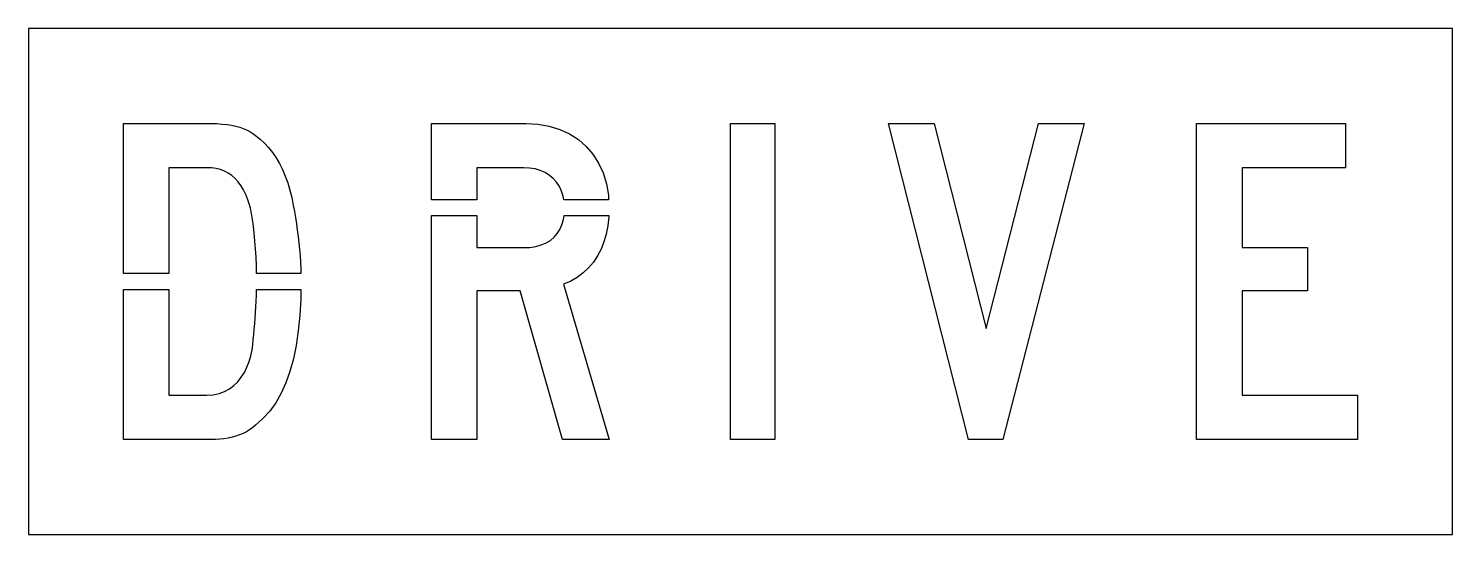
# Model space of a CAD drawing. Extents: x 0 to 45, y 0 to 16.
import ezdxf

# ---------------------------------------------------------------- set-up
doc = ezdxf.new("R2010")
doc.units = 0
doc.layers.add('CUT', color=7, linetype='Continuous')
doc.layers.add('OUTSIDE', color=1, linetype='Continuous')

msp = doc.modelspace()

# ---------------------------------------------------------------- linework, layer by layer
at = {"layer": 'CUT'}
for points in [[(7.158, 9.287), (7.136, 9.526), (7.11, 9.751), (7.08, 9.959), (7.047, 10.148), (7.011, 10.316), (6.972, 10.46), (6.93, 10.579), (6.864, 10.746), (6.792, 10.898), (6.712, 11.034), (6.624, 11.155), (6.529, 11.26), (6.425, 11.351), (6.314, 11.427), (6.194, 11.489), (6.066, 11.536), (5.93, 11.57), (5.785, 11.59), (5.631, 11.596), (4.438, 11.596), (4.438, 8.251), (3, 8.251), (3, 13), (5.561, 13), (5.763, 12.998), (5.949, 12.991), (6.119, 12.979), (6.276, 12.962), (6.42, 12.94), (6.552, 12.912), (6.675, 12.879), (6.788, 12.839), (6.893, 12.793), (6.992, 12.74), (7.086, 12.681), (7.175, 12.614), (7.321, 12.502), (7.458, 12.375), (7.589, 12.234), (7.711, 12.08), (7.824, 11.913), (7.93, 11.732), (8.026, 11.54), (8.113, 11.335), (8.192, 11.119), (8.26, 10.891), (8.319, 10.653), (8.368, 10.404), (8.402, 10.217), (8.435, 10.025), (8.466, 9.828), (8.494, 9.629), (8.52, 9.427), (8.544, 9.224), (8.564, 9.02), (8.581, 8.815), (8.595, 8.612), (8.605, 8.411), (8.6107, 8.251), (7.2075, 8.251), (7.202, 8.503), (7.191, 8.773), (7.176, 9.035)], [(16.6887, 11.137), (16.5838, 11.254), (16.4618, 11.356), (16.3248, 11.441), (16.1738, 11.508), (16.0087, 11.557), (15.8328, 11.586), (15.6448, 11.596), (14.1707, 11.596), (14.1707, 10.584), (12.7328, 10.584), (12.7328, 13), (15.7148, 13), (16.0988, 12.978), (16.4578, 12.915), (16.7918, 12.81), (17.0987, 12.667), (17.3768, 12.487), (17.6227, 12.272), (17.8368, 12.023), (18.0147, 11.742), (18.1578, 11.431), (18.2608, 11.091), (18.3248, 10.725), (18.3327, 10.584), (16.9204, 10.584), (16.9007, 10.695), (16.8488, 10.856), (16.7778, 11.004)], [(23.5875, 3), (22.1845, 3), (22.1845, 13), (23.5875, 13)], [(28.6183, 13), (30.2683, 6.509), (31.9173, 13), (33.3552, 13), (30.7943, 3), (29.7063, 3), (27.1803, 13)], [(41.614, 11.596), (38.351, 11.596), (38.351, 9.07), (40.421, 9.07), (40.421, 7.702), (38.351, 7.702), (38.351, 4.404), (42, 4.404), (42, 3), (36.913, 3), (36.913, 13), (41.614, 13)], [(14.1707, 10.082), (14.1707, 9.07), (15.6448, 9.07), (15.8468, 9.08), (16.0338, 9.108), (16.2028, 9.154), (16.3558, 9.218), (16.4918, 9.3), (16.6097, 9.399), (16.7108, 9.515), (16.7937, 9.647), (16.8588, 9.796), (16.9058, 9.96), (16.9248, 10.082), (18.3381, 10.082), (18.3368, 10.042), (18.3058, 9.764), (18.2548, 9.501), (18.1838, 9.253), (18.0928, 9.022), (17.9827, 8.807), (17.8518, 8.61), (17.7018, 8.431), (17.5328, 8.271), (17.3438, 8.131), (17.1348, 8.011), (16.9078, 7.912), (18.3468, 3), (16.8728, 3), (15.5398, 7.702), (14.1707, 7.702), (14.1707, 3), (12.7328, 3), (12.7328, 10.082)], [(8.263, 5.158), (8.134, 4.797), (7.985, 4.467), (7.814, 4.169), (7.623, 3.901), (7.41, 3.664), (7.175, 3.456), (7.085, 3.381), (6.988, 3.313), (6.887, 3.252), (6.78, 3.198), (6.669, 3.15), (6.552, 3.11), (6.432, 3.076), (6.307, 3.048), (6.178, 3.027), (6.046, 3.012), (5.91, 3.003), (5.772, 3), (3, 3), (3, 7.749), (4.438, 7.749), (4.438, 4.404), (5.631, 4.404), (5.834, 4.417), (6.021, 4.456), (6.192, 4.52), (6.347, 4.605), (6.488, 4.71), (6.614, 4.833), (6.725, 4.973), (6.822, 5.126), (6.904, 5.292), (6.973, 5.468), (7.028, 5.652), (7.07, 5.842), (7.087, 6.001), (7.105, 6.164), (7.121, 6.329), (7.137, 6.497), (7.153, 6.668), (7.166, 6.842), (7.179, 7.019), (7.189, 7.199), (7.198, 7.382), (7.205, 7.567), (7.2089, 7.749), (8.6092, 7.749), (8.604, 7.456), (8.575, 6.929), (8.527, 6.436), (8.459, 5.977), (8.371, 5.551)]]:
    msp.add_lwpolyline(points, close=True, dxfattribs=at)
at = {"layer": 'OUTSIDE'}
msp.add_lwpolyline([(0, 0), (45, 0), (45, 16), (0, 16)], close=True, dxfattribs=at)

doc.saveas('drawing.dxf')
